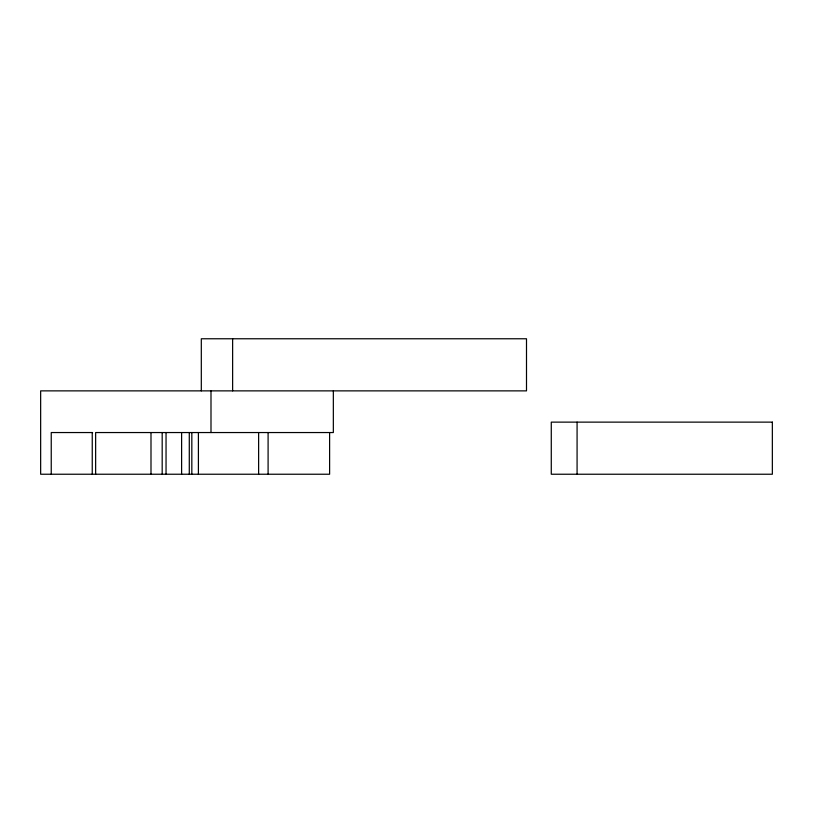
<?xml version="1.0" encoding="UTF-8"?>
<svg xmlns="http://www.w3.org/2000/svg" width="813" height="813" viewBox="0 0 813 813"><rect width="100%" height="100%" fill="white"/><g stroke="black" fill="none" stroke-linecap="round" stroke-linejoin="round"><path stroke-width="1.22" d="M92.601 432.546L51.239 432.546L51.239 474.233M577.078 422.13L577.078 474.233M333.34 390.87L333.34 432.546L95.639 432.546L95.639 474.233M329.611 432.546L329.611 474.233L40.65 474.233L40.65 390.87L526.499 390.87L526.499 338.767L201.309 338.767L201.309 390.87M268.097 432.546L268.097 474.233M258.625 432.546L258.625 474.233M232.63 338.767L232.63 390.87M210.994 390.87L210.994 432.546M198.402 432.546L198.402 474.233M191.827 432.546L191.827 474.233M189.287 432.546L189.287 474.233M181.614 432.546L181.614 474.233M166.045 432.546L166.045 474.233M162.183 432.546L162.183 474.233M150.994 432.546L150.994 474.233M92.245 432.546L92.245 474.233M772.35 422.13L551.275 422.13L551.275 474.233L772.35 474.233L772.35 422.13"/></g></svg>
